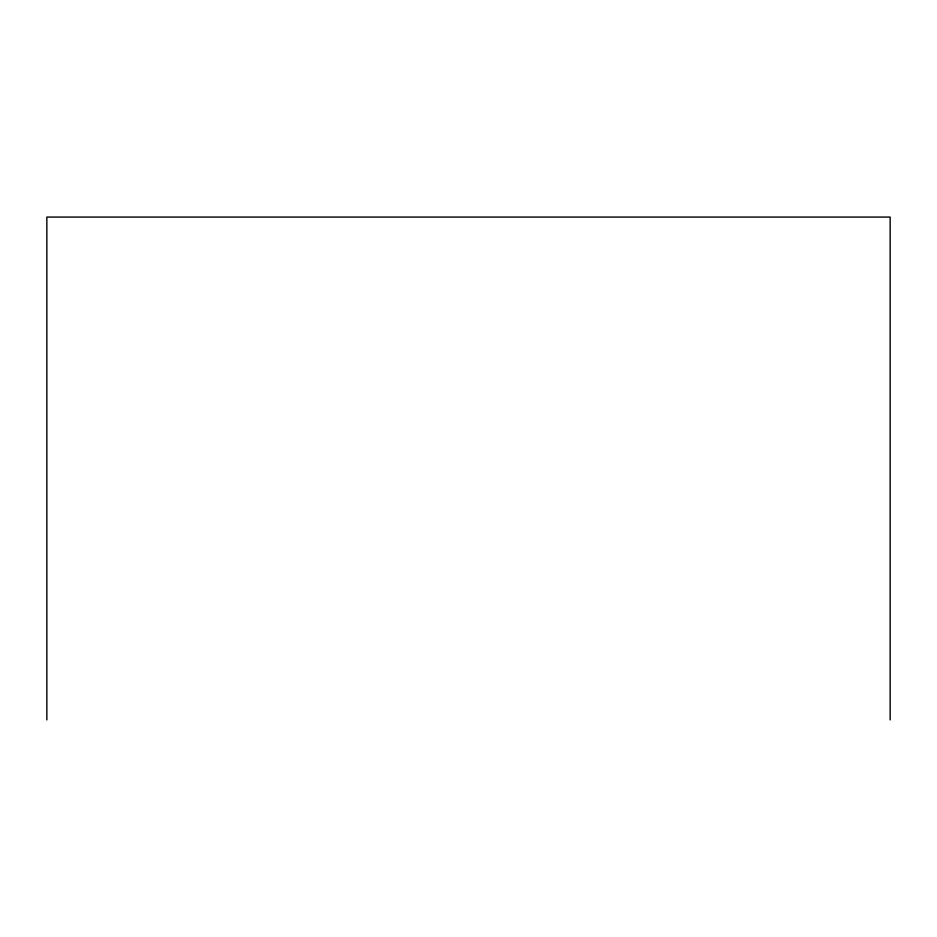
<?xml version="1.0" encoding="UTF-8"?>
<svg xmlns="http://www.w3.org/2000/svg" width="937" height="937" viewBox="0 0 937 937"><rect width="100%" height="100%" fill="white"/><g stroke="black" fill="none" stroke-linecap="round" stroke-linejoin="round"><path stroke-width="1.41" d="M890.15 719.921L890.15 217.079L46.85 217.079L46.85 719.921"/></g></svg>
